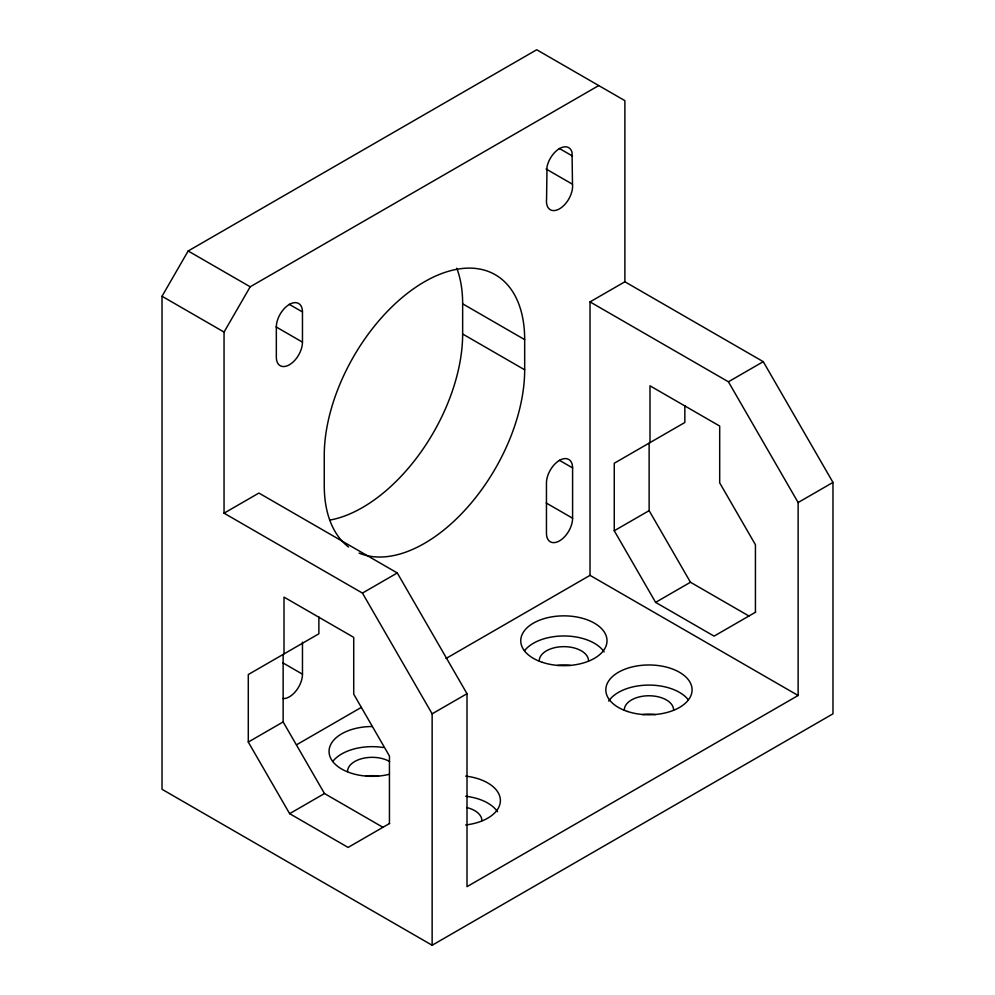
<?xml version="1.0" encoding="UTF-8"?>
<svg xmlns="http://www.w3.org/2000/svg" width="995" height="995" viewBox="0 0 995 995"><rect width="100%" height="100%" fill="white"/><g stroke="black" fill="none" stroke-linecap="round" stroke-linejoin="round"><path stroke-width="1.49" d="M572.486 184.224L572.05 152.434A18.333 10.584 -60 0 0 559.526 148.566A18.333 10.584 -60 0 0 547.001 166.899L546.566 199.298A18.482 10.671 -60 0 0 559.576 208.788A18.482 10.671 -60 0 0 572.486 184.224L546.081 168.988M162.023 296.261L188.154 250.989L536.715 49.75L624.885 100.657L624.885 281.772L763.264 361.67L832.977 482.413L832.977 713.825L432.141 945.25L162.023 789.296L162.023 296.261L224.049 332.069L224.049 513.184L362.441 593.082L432.141 713.825L432.141 945.25M224.049 332.069L250.193 286.796L598.741 85.558M224.049 513.184L258.899 493.06L397.291 572.958L467.003 693.702L467.003 886.669L798.127 695.493L798.127 502.537L728.415 381.794L590.023 301.895L590.023 575.346L798.127 695.493M590.023 301.895L624.885 281.772M362.441 593.082L397.291 572.958M728.415 381.794L763.264 361.67M389.63 823.45L348.101 847.429L289.632 813.661L248.29 742.059L283.14 721.935L283.14 654.411M755.603 612.161L714.087 636.128L655.606 602.373L614.263 530.758L649.126 510.634L649.126 443.111M296.597 744.77L361.197 707.457M445.996 658.503L590.023 575.346M432.141 713.825L467.003 693.702M798.127 502.537L832.977 482.413M289.632 813.661L324.482 793.537L382.963 827.305M655.606 602.373L690.468 582.249L748.936 616.004M559.302 148.442L572.498 156.053M456.792 268.227A141.713 81.826 -60 0 1 462.65 303.811L524.676 339.618L524.676 369.804A141.713 81.826 -60 0 1 466.232 508.731A141.713 81.826 -60 0 1 359.083 553.096M462.65 303.811L462.65 333.997L524.676 369.804M289.271 304.333L302.468 311.957L302.468 342.143A18.482 10.671 -60 0 1 289.396 364.779A18.482 10.671 -60 0 1 276.336 357.23L276.336 327.044A18.482 10.671 -60 0 1 289.396 304.408A18.482 10.671 -60 0 1 302.468 311.957M559.401 460.287L572.598 467.911L572.598 518.221A18.482 10.671 -60 0 1 559.526 540.857A18.482 10.671 -60 0 1 546.454 533.32L546.454 483.01A18.482 10.671 -60 0 1 559.526 460.362A18.482 10.671 -60 0 1 572.598 467.911M188.154 250.989L250.193 286.796M276.075 326.895L302.468 342.143M546.205 502.985L572.598 518.221M282.679 662.745L302.468 674.175A18.482 10.671 -60 0 1 282.866 698.565M649.126 510.634L690.468 582.249M283.14 721.935L324.482 793.537M755.429 612.261L755.429 544.738L719.696 482.861L719.696 426.059L649.996 385.811L649.996 442.613M684.846 405.599L684.846 422.489L614.263 463.235L614.263 530.758M389.443 823.549L389.443 756.038L353.722 694.162L353.722 637.36L284.01 597.112L284.01 653.914M318.873 616.9L318.873 633.79L248.29 674.535L248.29 742.059M302.468 642.161L302.468 674.175M465.685 776.125A43.133 24.9 0 0 1 500.385 800.552A43.133 24.9 0 0 1 465.685 824.967M465.685 796.249A43.133 24.9 0 0 1 497.525 811.746M524.489 650.742A43.133 24.9 0 0 1 565.023 635.979A43.133 24.9 0 0 1 604.152 651.961M332.778 761.424A43.133 24.9 0 0 1 383.349 747.506M347.541 771.56A24.651 14.228 0 0 1 362.752 758.414A24.651 14.228 0 0 1 389.605 761.498M389.431 774.259A43.133 24.9 0 0 1 329.967 756.523A43.133 24.9 0 0 1 372.18 726.524M524.676 339.618A141.713 81.826 -60 0 0 424.467 281.772A141.713 81.826 -60 0 0 324.258 455.337L324.258 485.523A141.713 81.826 -60 0 0 348.524 547.001M462.65 333.997A141.713 81.826 -60 0 1 330.253 520.012M557.511 665.468A24.651 14.228 0 0 1 570.259 665.468M642.583 714.584A24.651 14.228 0 0 1 655.332 714.584M365.799 776.15A24.651 14.228 0 0 1 378.56 776.15M608.691 701.077A43.133 24.9 0 0 1 647.82 685.095A43.133 24.9 0 0 1 688.353 699.858M466.692 807.53A24.651 14.228 0 0 1 481.903 820.676M624.313 709.995A24.651 14.228 0 0 1 648.964 695.766A24.651 14.228 0 0 1 673.603 709.995M539.24 660.879A24.651 14.228 0 0 1 563.891 646.65A24.651 14.228 0 0 1 588.53 660.879M542.325 662.322A43.133 24.9 0 0 0 607.012 640.755A43.133 24.9 0 0 0 542.325 619.188A43.133 24.9 0 0 0 542.325 662.322M627.397 711.437A43.133 24.9 0 0 0 692.085 689.871A43.133 24.9 0 0 0 627.397 668.304A43.133 24.9 0 0 0 627.397 711.437"/></g></svg>
